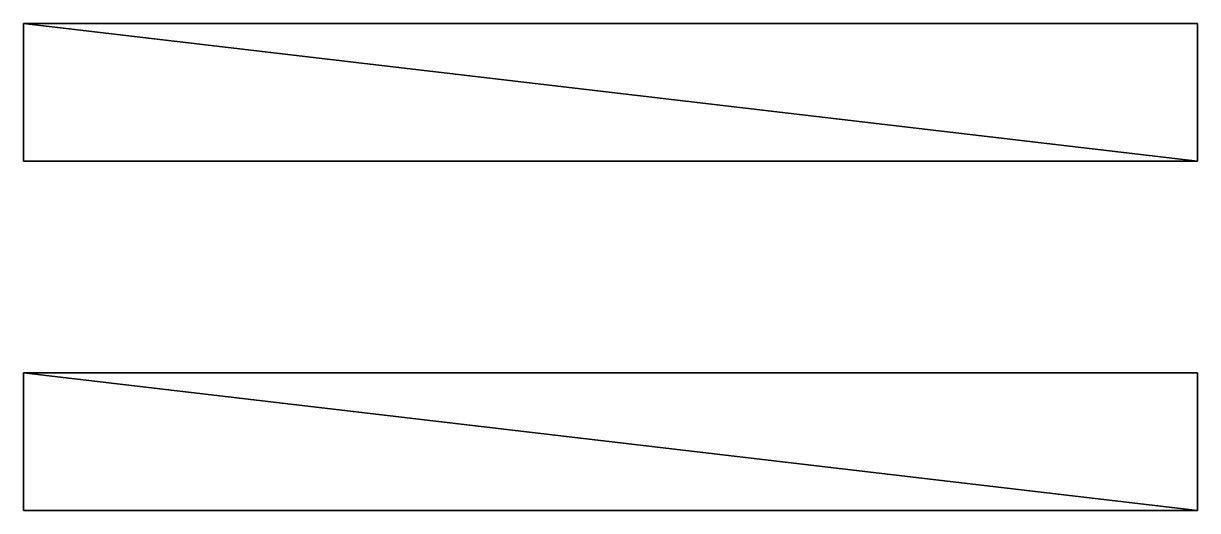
# Model space of a CAD drawing. Header units: metres. Extents: x 0.027 to 0.78, y 0.309 to 0.621.
import ezdxf

# ---------------------------------------------------------------- set-up
doc = ezdxf.new("R2010")
doc.units = ezdxf.units.M

msp = doc.modelspace()

# ---------------------------------------------------------------- meshes
at = {"layer": 'Armanisoft_0', "linetype": 'CONTINUOUS'}
mesh = msp.add_polyface(dxfattribs=at)
corners = [(0.026677, 0.621189), (0.779726, 0.621189), (0.779726, 0.532774), (0.026677, 0.532774), (0.026677, 0.621189), (0.026677, 0.397104), (0.779726, 0.397104), (0.779726, 0.308689), (0.026677, 0.308689), (0.026677, 0.397104), (0.403201, 1.482817), (-0.614677, -0.044), (1.42108, -0.044), (0.026677, 0.621189, 0.229421), (0.779726, 0.621189, 0.229421), (0.779726, 0.532774, 0.229421), (0.026677, 0.532774, 0.229421), (0.026677, 0.621189, 0.229421), (0.026677, 0.397104, 0.229421), (0.779726, 0.397104, 0.229421), (0.779726, 0.308689, 0.229421), (0.026677, 0.308689, 0.229421), (0.026677, 0.397104, 0.229421), (0.403201, 1.482817, 0.229421), (-0.614677, -0.044, 0.229421), (1.42108, -0.044, 0.229421), (0.026677, 0.621189), (0.026677, 0.621189, 0.229421), (0.779726, 0.621189), (0.779726, 0.621189, 0.229421), (0.779726, 0.532774), (0.779726, 0.532774, 0.229421), (0.026677, 0.532774), (0.026677, 0.532774, 0.229421), (0.026677, 0.397104), (0.026677, 0.397104, 0.229421), (0.779726, 0.397104), (0.779726, 0.397104, 0.229421), (0.779726, 0.308689), (0.779726, 0.308689, 0.229421), (0.026677, 0.308689), (0.026677, 0.308689, 0.229421)]
mesh.append_faces([[corners[k] for k in face] for face in [(2, 0, 1), (3, 0, 2), (7, 5, 6), (8, 5, 7), (15, 14, 13), (16, 15, 13), (20, 19, 18), (21, 20, 18), (28, 26, 27, 29), (30, 28, 29, 31), (32, 30, 31, 33), (26, 32, 33, 27), (36, 34, 35, 37), (38, 36, 37, 39), (40, 38, 39, 41), (34, 40, 41, 35)]])

doc.saveas('drawing.dxf')
